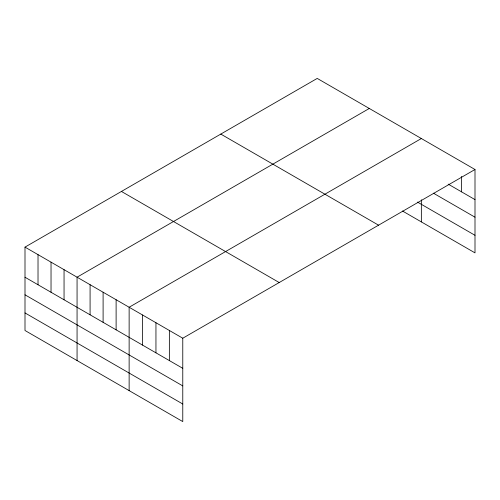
<?xml version="1.0" encoding="UTF-8"?>
<svg xmlns="http://www.w3.org/2000/svg" width="500" height="500" viewBox="0 0 500 500"><rect width="100%" height="100%" fill="white"/><g stroke="black" fill="none" stroke-linecap="round" stroke-linejoin="round"><path stroke-width="0.75" d="M475 169.5L182.775 338.219L182.775 421.587L25 330.5L25 247.125L317.225 78.412L475 169.5L475 252.875L402.481 211.006M369.294 108.469L77.062 277.188L77.062 360.556M421.356 138.531L129.131 307.244L129.131 390.619M448.181 184.125L475 199.613M433.425 193.188L475 217.188M417.45 202.075L475 235.3M220.794 134.088L378.562 225.175M121.438 191.45L279.206 282.538M25 247.125L182.775 338.219M25 277.238L182.775 368.325M25 294.812L182.775 385.906M25 312.925L182.775 404.012M461.587 176.431L461.587 191.869M421.356 199.8L421.356 221.906M169.363 330.475L169.363 360.588M155.95 322.731L155.95 352.844M142.544 314.988L142.544 345.1M116.112 299.731L116.112 329.844M103.1 292.213L103.1 322.325M90.081 284.7L90.081 314.812M64.05 269.669L64.05 299.781M51.031 262.156L51.031 292.269M38.019 254.644L38.019 284.75"/></g></svg>
